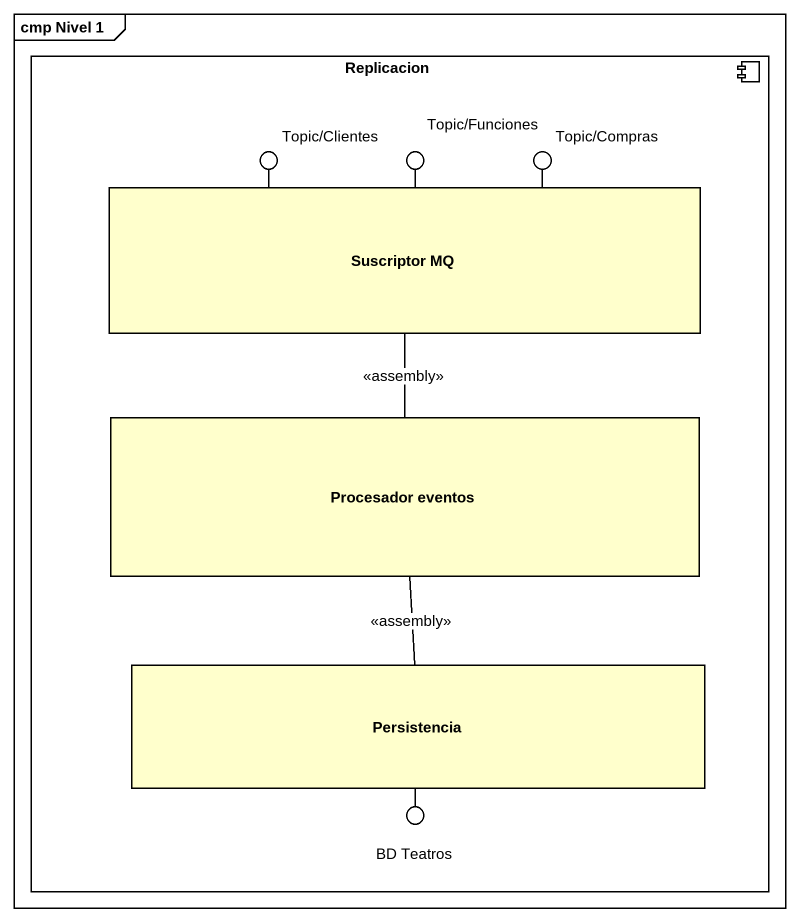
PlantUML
@startuml
mainframe cmp Nivel 1
component Replicacion {
  rectangle "Suscriptor MQ" as Suscriptor_MQ
  rectangle "Procesador eventos" as Procesador_eventos
  rectangle Persistencia
}
() "Topic/Clientes" as Topic_Clientes
() "Topic/Funciones" as Topic_Funciones
() "Topic/Compras" as Topic_Compras
() "BD Teatros" as BD_Teatros
Suscriptor_MQ -up- Topic_Clientes
Suscriptor_MQ -up- Topic_Funciones
Suscriptor_MQ -up- Topic_Compras
Persistencia -- BD_Teatros
Suscriptor_MQ -- Procesador_eventos : <<assembly>>
Procesador_eventos -- Persistencia : <<assembly>>
@enduml
